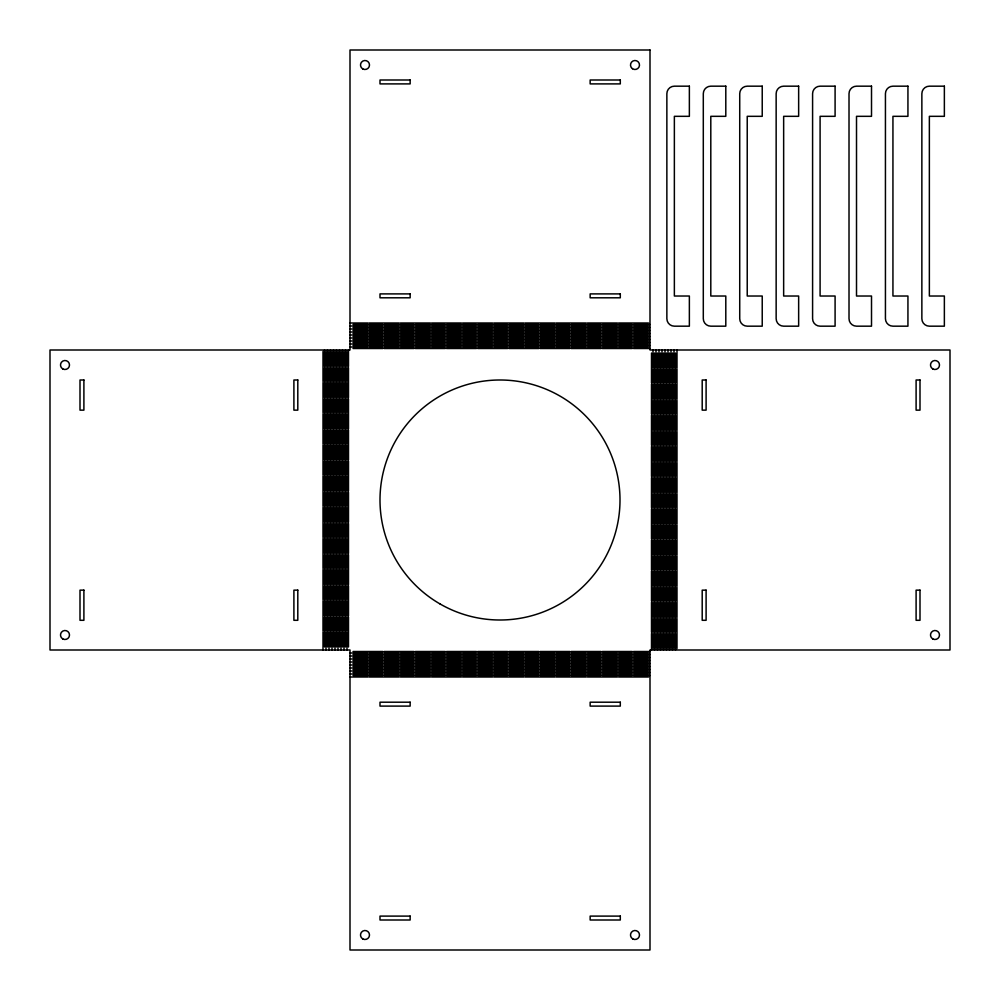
<?xml version="1.0" encoding="UTF-8"?>
<svg xmlns="http://www.w3.org/2000/svg" width="1000" height="1000" viewBox="0 0 1000 1000"><rect width="100%" height="100%" fill="white"/><g stroke="black" fill="none" stroke-linecap="round" stroke-linejoin="round"><path stroke-width="1.5" d="M350 323L368 323M369.162 323L399.162 323M400.337 323L430.337 323M431.5 323L461.5 323M462.663 323L492.663 323M493.837 323L523.837 323M525 323L555 323M556.163 323L586.163 323M587.337 323L617.337 323M618.5 323L648.5 323M353 324.5L383 324.5M384.162 324.5L414.162 324.5M415.337 324.5L445.337 324.5M446.5 324.5L476.5 324.5M477.663 324.5L507.663 324.5M508.837 324.5L538.837 324.5M540 324.5L570 324.5M571.163 324.5L601.163 324.5M602.337 324.5L632.337 324.5M633.5 324.5L650 324.5M350 326L368 326M369.162 326L399.162 326M400.337 326L430.337 326M431.5 326L461.5 326M462.663 326L492.663 326M493.837 326L523.837 326M525 326L555 326M556.163 326L586.163 326M587.337 326L617.337 326M618.5 326L648.5 326M353 327.5L383 327.5M384.162 327.5L414.162 327.5M415.337 327.5L445.337 327.5M446.5 327.5L476.5 327.5M477.663 327.5L507.663 327.5M508.837 327.5L538.837 327.5M540 327.5L570 327.5M571.163 327.5L601.163 327.5M602.337 327.5L632.337 327.5M633.5 327.5L650 327.5M350 329L368 329M369.162 329L399.162 329M400.337 329L430.337 329M431.5 329L461.5 329M462.663 329L492.663 329M493.837 329L523.837 329M525 329L555 329M556.163 329L586.163 329M587.337 329L617.337 329M618.5 329L648.5 329M353 330.5L383 330.5M384.162 330.5L414.162 330.5M415.337 330.5L445.337 330.5M446.5 330.5L476.5 330.5M477.663 330.5L507.663 330.5M508.837 330.5L538.837 330.5M540 330.5L570 330.5M571.163 330.5L601.163 330.5M602.337 330.5L632.337 330.5M633.5 330.5L650 330.5M350 332L368 332M369.162 332L399.162 332M400.337 332L430.337 332M431.5 332L461.5 332M462.663 332L492.663 332M493.837 332L523.837 332M525 332L555 332M556.163 332L586.163 332M587.337 332L617.337 332M618.5 332L648.5 332M353 333.5L383 333.5M384.162 333.5L414.162 333.5M415.337 333.5L445.337 333.5M446.5 333.5L476.5 333.5M477.663 333.5L507.663 333.5M508.837 333.5L538.837 333.5M540 333.5L570 333.5M571.163 333.5L601.163 333.5M602.337 333.5L632.337 333.5M633.5 333.5L650 333.5M350 335L368 335M369.162 335L399.162 335M400.337 335L430.337 335M431.5 335L461.5 335M462.663 335L492.663 335M493.837 335L523.837 335M525 335L555 335M556.163 335L586.163 335M587.337 335L617.337 335M618.5 335L648.5 335M353 336.5L383 336.5M384.162 336.5L414.162 336.5M415.337 336.5L445.337 336.5M446.5 336.5L476.5 336.5M477.663 336.5L507.663 336.5M508.837 336.5L538.837 336.5M540 336.5L570 336.5M571.163 336.5L601.163 336.5M602.337 336.5L632.337 336.5M633.5 336.5L650 336.5M350 338L368 338M369.162 338L399.162 338M400.337 338L430.337 338M431.5 338L461.5 338M462.663 338L492.663 338M493.837 338L523.837 338M525 338L555 338M556.163 338L586.163 338M587.337 338L617.337 338M618.5 338L648.5 338M353 339.5L383 339.5M384.162 339.5L414.162 339.5M415.337 339.5L445.337 339.5M446.5 339.5L476.5 339.5M477.663 339.5L507.663 339.5M508.837 339.5L538.837 339.5M540 339.5L570 339.5M571.163 339.5L601.163 339.5M602.337 339.5L632.337 339.5M633.5 339.5L650 339.5M350 341L368 341M369.162 341L399.162 341M400.337 341L430.337 341M431.5 341L461.5 341M462.663 341L492.663 341M493.837 341L523.837 341M525 341L555 341M556.163 341L586.163 341M587.337 341L617.337 341M618.5 341L648.5 341M353 342.5L383 342.5M384.162 342.5L414.162 342.5M415.337 342.5L445.337 342.5M446.5 342.5L476.5 342.5M477.663 342.5L507.663 342.5M508.837 342.5L538.837 342.5M540 342.5L570 342.5M571.163 342.5L601.163 342.5M602.337 342.5L632.337 342.5M633.5 342.5L650 342.5M350 344L368 344M369.162 344L399.162 344M400.337 344L430.337 344M431.5 344L461.5 344M462.663 344L492.663 344M493.837 344L523.837 344M525 344L555 344M556.163 344L586.163 344M587.337 344L617.337 344M618.5 344L648.5 344M353 345.5L383 345.5M384.162 345.5L414.162 345.5M415.337 345.5L445.337 345.5M446.5 345.5L476.5 345.5M477.663 345.5L507.663 345.5M508.837 345.5L538.837 345.5M540 345.5L570 345.5M571.163 345.5L601.163 345.5M602.337 345.5L632.337 345.5M633.5 345.5L650 345.5M350 347L368 347M369.162 347L399.162 347M400.337 347L430.337 347M431.5 347L461.5 347M462.663 347L492.663 347M493.837 347L523.837 347M525 347L555 347M556.163 347L586.163 347M587.337 347L617.337 347M618.5 347L648.5 347M353 348.5L383 348.5M384.162 348.5L414.162 348.5M415.337 348.5L445.337 348.5M446.5 348.5L476.5 348.5M477.663 348.5L507.663 348.5M508.837 348.5L538.837 348.5M540 348.5L570 348.5M571.163 348.5L601.163 348.5M602.337 348.5L632.337 348.5M633.5 348.5L650 348.5M353 651.5L383 651.5M384.162 651.5L414.162 651.5M415.337 651.5L445.337 651.5M446.5 651.5L476.5 651.5M477.663 651.5L507.663 651.5M508.837 651.5L538.837 651.5M540 651.5L570 651.5M571.163 651.5L601.163 651.5M602.337 651.5L632.337 651.5M633.5 651.5L650 651.5M350 653L368 653M369.162 653L399.162 653M400.337 653L430.337 653M431.5 653L461.5 653M462.663 653L492.663 653M493.837 653L523.837 653M525 653L555 653M556.163 653L586.163 653M587.337 653L617.337 653M618.5 653L648.5 653M353 654.5L383 654.5M384.162 654.5L414.162 654.5M415.337 654.5L445.337 654.5M446.5 654.5L476.5 654.5M477.663 654.5L507.663 654.5M508.837 654.5L538.837 654.5M540 654.5L570 654.5M571.163 654.5L601.163 654.5M602.337 654.5L632.337 654.5M633.5 654.5L650 654.5M350 656L368 656M369.162 656L399.162 656M400.337 656L430.337 656M431.5 656L461.5 656M462.663 656L492.663 656M493.837 656L523.837 656M525 656L555 656M556.163 656L586.163 656M587.337 656L617.337 656M618.5 656L648.5 656M353 657.5L383 657.5M384.162 657.5L414.162 657.5M415.337 657.5L445.337 657.5M446.5 657.5L476.5 657.5M477.663 657.5L507.663 657.5M508.837 657.5L538.837 657.5M540 657.5L570 657.5M571.163 657.5L601.163 657.5M602.337 657.5L632.337 657.5M633.5 657.5L650 657.5M350 659L368 659M369.162 659L399.162 659M400.337 659L430.337 659M431.5 659L461.5 659M462.663 659L492.663 659M493.837 659L523.837 659M525 659L555 659M556.163 659L586.163 659M587.337 659L617.337 659M618.5 659L648.5 659M353 660.5L383 660.5M384.162 660.5L414.162 660.5M415.337 660.5L445.337 660.5M446.5 660.5L476.5 660.5M477.663 660.5L507.663 660.5M508.837 660.5L538.837 660.5M540 660.5L570 660.5M571.163 660.5L601.163 660.5M602.337 660.5L632.337 660.5M633.5 660.5L650 660.5M350 662L368 662M369.162 662L399.162 662M400.337 662L430.337 662M431.5 662L461.5 662M462.663 662L492.663 662M493.837 662L523.837 662M525 662L555 662M556.163 662L586.163 662M587.337 662L617.337 662M618.5 662L648.5 662M353 663.5L383 663.5M384.162 663.5L414.162 663.5M415.337 663.5L445.337 663.5M446.5 663.5L476.5 663.5M477.663 663.5L507.663 663.5M508.837 663.5L538.837 663.5M540 663.5L570 663.5M571.163 663.5L601.163 663.5M602.337 663.5L632.337 663.5M633.5 663.5L650 663.5M350 665L368 665M369.162 665L399.162 665M400.337 665L430.337 665M431.5 665L461.5 665M462.663 665L492.663 665M493.837 665L523.837 665M525 665L555 665M556.163 665L586.163 665M587.337 665L617.337 665M618.5 665L648.5 665M353 666.5L383 666.5M384.162 666.5L414.162 666.5M415.337 666.5L445.337 666.5M446.5 666.5L476.5 666.5M477.663 666.5L507.663 666.5M508.837 666.5L538.837 666.5M540 666.5L570 666.5M571.163 666.5L601.163 666.5M602.337 666.5L632.337 666.5M633.5 666.5L650 666.5M350 668L368 668M369.162 668L399.162 668M400.337 668L430.337 668M431.5 668L461.5 668M462.663 668L492.663 668M493.837 668L523.837 668M525 668L555 668M556.163 668L586.163 668M587.337 668L617.337 668M618.5 668L648.5 668M353 669.5L383 669.5M384.162 669.5L414.162 669.5M415.337 669.5L445.337 669.5M446.5 669.5L476.5 669.5M477.663 669.5L507.663 669.5M508.837 669.5L538.837 669.5M540 669.5L570 669.5M571.163 669.5L601.163 669.5M602.337 669.5L632.337 669.5M633.5 669.5L650 669.5M350 671L368 671M369.162 671L399.162 671M400.337 671L430.337 671M431.5 671L461.5 671M462.663 671L492.663 671M493.837 671L523.837 671M525 671L555 671M556.163 671L586.163 671M587.337 671L617.337 671M618.5 671L648.5 671M353 672.5L383 672.5M384.162 672.5L414.162 672.5M415.337 672.5L445.337 672.5M446.5 672.5L476.5 672.5M477.663 672.5L507.663 672.5M508.837 672.5L538.837 672.5M540 672.5L570 672.5M571.163 672.5L601.163 672.5M602.337 672.5L632.337 672.5M633.5 672.5L650 672.5M350 674L368 674M369.162 674L399.162 674M400.337 674L430.337 674M431.5 674L461.5 674M462.663 674L492.663 674M493.837 674L523.837 674M525 674L555 674M556.163 674L586.163 674M587.337 674L617.337 674M618.5 674L648.5 674M353 675.5L383 675.5M384.162 675.5L414.162 675.5M415.337 675.5L445.337 675.5M446.5 675.5L476.5 675.5M477.663 675.5L507.663 675.5M508.837 675.5L538.837 675.5M540 675.5L570 675.5M571.163 675.5L601.163 675.5M602.337 675.5L632.337 675.5M633.5 675.5L650 675.5M350 677L368 677M369.162 677L399.162 677M400.337 677L430.337 677M431.5 677L461.5 677M462.663 677L492.663 677M493.837 677L523.837 677M525 677L555 677M556.163 677L586.163 677M587.337 677L617.337 677M618.5 677L648.5 677M677 350L677 368M677 369.162L677 399.162M677 400.337L677 430.337M677 431.5L677 461.5M677 462.663L677 492.663M677 493.837L677 523.837M677 525L677 555M677 556.163L677 586.163M677 587.337L677 617.337M677 618.5L677 648.5M675.5 353L675.5 383M675.5 384.162L675.5 414.162M675.5 415.337L675.5 445.337M675.5 446.5L675.5 476.5M675.5 477.663L675.5 507.663M675.5 508.837L675.5 538.837M675.5 540L675.5 570M675.5 571.163L675.5 601.163M675.5 602.337L675.5 632.337M675.5 633.5L675.5 650M674 350L674 368M674 369.162L674 399.162M674 400.337L674 430.337M674 431.5L674 461.5M674 462.663L674 492.663M674 493.837L674 523.837M674 525L674 555M674 556.163L674 586.163M674 587.337L674 617.337M674 618.5L674 648.5M672.5 353L672.5 383M672.5 384.162L672.5 414.162M672.5 415.337L672.5 445.337M672.5 446.5L672.5 476.5M672.5 477.663L672.5 507.663M672.5 508.837L672.5 538.837M672.5 540L672.5 570M672.5 571.163L672.5 601.163M672.5 602.337L672.5 632.337M672.5 633.5L672.5 650M671 350L671 368M671 369.162L671 399.162M671 400.337L671 430.337M671 431.5L671 461.5M671 462.663L671 492.663M671 493.837L671 523.837M671 525L671 555M671 556.163L671 586.163M671 587.337L671 617.337M671 618.5L671 648.5M669.5 353L669.5 383M669.5 384.162L669.5 414.162M669.5 415.337L669.5 445.337M669.5 446.5L669.5 476.5M669.5 477.663L669.5 507.663M669.5 508.837L669.5 538.837M669.5 540L669.5 570M669.5 571.163L669.5 601.163M669.5 602.337L669.5 632.337M669.5 633.5L669.5 650M668 350L668 368M668 369.162L668 399.162M668 400.337L668 430.337M668 431.5L668 461.5M668 462.663L668 492.663M668 493.837L668 523.837M668 525L668 555M668 556.163L668 586.163M668 587.337L668 617.337M668 618.5L668 648.5M666.5 353L666.5 383M666.5 384.162L666.5 414.162M666.5 415.337L666.5 445.337M666.5 446.5L666.5 476.5M666.5 477.663L666.5 507.663M666.5 508.837L666.5 538.837M666.5 540L666.5 570M666.5 571.163L666.5 601.163M666.5 602.337L666.5 632.337M666.5 633.5L666.5 650M665 350L665 368M665 369.162L665 399.162M665 400.337L665 430.337M665 431.5L665 461.5M665 462.663L665 492.663M665 493.837L665 523.837M665 525L665 555M665 556.163L665 586.163M665 587.337L665 617.337M665 618.5L665 648.5M663.5 353L663.5 383M663.5 384.162L663.5 414.162M663.5 415.337L663.5 445.337M663.5 446.5L663.5 476.5M663.5 477.663L663.5 507.663M663.5 508.837L663.5 538.837M663.5 540L663.5 570M663.5 571.163L663.5 601.163M663.5 602.337L663.5 632.337M663.5 633.5L663.5 650M662 350L662 368M662 369.162L662 399.162M662 400.337L662 430.337M662 431.5L662 461.5M662 462.663L662 492.663M662 493.837L662 523.837M662 525L662 555M662 556.163L662 586.163M662 587.337L662 617.337M662 618.5L662 648.5M660.5 353L660.5 383M660.5 384.162L660.5 414.162M660.5 415.337L660.5 445.337M660.5 446.5L660.5 476.5M660.5 477.663L660.5 507.663M660.5 508.837L660.5 538.837M660.5 540L660.5 570M660.5 571.163L660.5 601.163M660.5 602.337L660.5 632.337M660.5 633.5L660.5 650M659 350L659 368M659 369.162L659 399.162M659 400.337L659 430.337M659 431.5L659 461.5M659 462.663L659 492.663M659 493.837L659 523.837M659 525L659 555M659 556.163L659 586.163M659 587.337L659 617.337M659 618.5L659 648.5M657.5 353L657.5 383M657.5 384.162L657.5 414.162M657.5 415.337L657.5 445.337M657.5 446.5L657.5 476.5M657.5 477.663L657.5 507.663M657.5 508.837L657.5 538.837M657.5 540L657.5 570M657.5 571.163L657.5 601.163M657.5 602.337L657.5 632.337M657.5 633.5L657.5 650M656 350L656 368M656 369.162L656 399.162M656 400.337L656 430.337M656 431.5L656 461.5M656 462.663L656 492.663M656 493.837L656 523.837M656 525L656 555M656 556.163L656 586.163M656 587.337L656 617.337M656 618.5L656 648.5M654.5 353L654.5 383M654.5 384.162L654.5 414.162M654.5 415.337L654.5 445.337M654.5 446.5L654.5 476.5M654.5 477.663L654.5 507.663M654.5 508.837L654.5 538.837M654.5 540L654.5 570M654.5 571.163L654.5 601.163M654.5 602.337L654.5 632.337M654.5 633.5L654.5 650M653 350L653 368M653 369.162L653 399.162M653 400.337L653 430.337M653 431.5L653 461.5M653 462.663L653 492.663M653 493.837L653 523.837M653 525L653 555M653 556.163L653 586.163M653 587.337L653 617.337M653 618.5L653 648.5M651.5 353L651.5 383M651.5 384.162L651.5 414.162M651.5 415.337L651.5 445.337M651.5 446.5L651.5 476.5M651.5 477.663L651.5 507.663M651.5 508.837L651.5 538.837M651.5 540L651.5 570M651.5 571.163L651.5 601.163M651.5 602.337L651.5 632.337M651.5 633.5L651.5 650M348.5 350L348.5 366.5M348.5 367.663L348.5 397.663M348.5 398.837L348.5 428.837M348.5 430L348.5 460M348.5 461.163L348.5 491.163M348.5 492.337L348.5 522.337M348.5 523.5L348.5 553.5M348.5 554.663L348.5 584.663M348.5 585.837L348.5 615.837M348.5 617L348.5 647M347 351.5L347 381.5M347 382.663L347 412.663M347 413.837L347 443.837M347 445L347 475M347 476.163L347 506.163M347 507.337L347 537.337M347 538.5L347 568.5M347 569.663L347 599.663M347 600.837L347 630.837M347 632L347 650M345.5 350L345.5 366.5M345.5 367.663L345.5 397.663M345.5 398.837L345.5 428.837M345.5 430L345.5 460M345.5 461.163L345.5 491.163M345.5 492.337L345.5 522.337M345.5 523.5L345.5 553.5M345.5 554.663L345.5 584.663M345.5 585.837L345.5 615.837M345.5 617L345.5 647M344 351.5L344 381.5M344 382.663L344 412.663M344 413.837L344 443.837M344 445L344 475M344 476.163L344 506.163M344 507.337L344 537.337M344 538.5L344 568.5M344 569.663L344 599.663M344 600.837L344 630.837M344 632L344 650M342.5 350L342.5 366.5M342.5 367.663L342.5 397.663M342.5 398.837L342.5 428.837M342.5 430L342.5 460M342.5 461.163L342.5 491.163M342.5 492.337L342.5 522.337M342.5 523.5L342.5 553.5M342.5 554.663L342.5 584.663M342.5 585.837L342.5 615.837M342.5 617L342.5 647M341 351.5L341 381.5M341 382.663L341 412.663M341 413.837L341 443.837M341 445L341 475M341 476.163L341 506.163M341 507.337L341 537.337M341 538.5L341 568.5M341 569.663L341 599.663M341 600.837L341 630.837M341 632L341 650M339.5 350L339.5 366.5M339.5 367.663L339.5 397.663M339.5 398.837L339.5 428.837M339.5 430L339.5 460M339.5 461.163L339.5 491.163M339.5 492.337L339.5 522.337M339.5 523.5L339.5 553.5M339.5 554.663L339.5 584.663M339.5 585.837L339.5 615.837M339.5 617L339.5 647M338 351.5L338 381.5M338 382.663L338 412.663M338 413.837L338 443.837M338 445L338 475M338 476.163L338 506.163M338 507.337L338 537.337M338 538.5L338 568.5M338 569.663L338 599.663M338 600.837L338 630.837M338 632L338 650M336.5 350L336.5 366.5M336.5 367.663L336.5 397.663M336.5 398.837L336.5 428.837M336.5 430L336.5 460M336.5 461.163L336.5 491.163M336.5 492.337L336.5 522.337M336.5 523.5L336.5 553.5M336.5 554.663L336.5 584.663M336.5 585.837L336.5 615.837M336.5 617L336.5 647M335 351.5L335 381.5M335 382.663L335 412.663M335 413.837L335 443.837M335 445L335 475M335 476.163L335 506.163M335 507.337L335 537.337M335 538.5L335 568.5M335 569.663L335 599.663M335 600.837L335 630.837M335 632L335 650M333.5 350L333.5 366.5M333.5 367.663L333.5 397.663M333.5 398.837L333.5 428.837M333.5 430L333.5 460M333.5 461.163L333.5 491.163M333.5 492.337L333.5 522.337M333.5 523.5L333.5 553.5M333.5 554.663L333.5 584.663M333.5 585.837L333.5 615.837M333.5 617L333.5 647M332 351.5L332 381.5M332 382.663L332 412.663M332 413.837L332 443.837M332 445L332 475M332 476.163L332 506.163M332 507.337L332 537.337M332 538.5L332 568.5M332 569.663L332 599.663M332 600.837L332 630.837M332 632L332 650M330.5 350L330.5 366.5M330.5 367.663L330.5 397.663M330.5 398.837L330.5 428.837M330.5 430L330.5 460M330.5 461.163L330.5 491.163M330.5 492.337L330.5 522.337M330.5 523.5L330.5 553.5M330.5 554.663L330.5 584.663M330.5 585.837L330.5 615.837M330.5 617L330.5 647M329 351.5L329 381.5M329 382.663L329 412.663M329 413.837L329 443.837M329 445L329 475M329 476.163L329 506.163M329 507.337L329 537.337M329 538.5L329 568.5M329 569.663L329 599.663M329 600.837L329 630.837M329 632L329 650M327.5 350L327.5 366.5M327.5 367.663L327.5 397.663M327.5 398.837L327.5 428.837M327.5 430L327.5 460M327.5 461.163L327.5 491.163M327.5 492.337L327.5 522.337M327.5 523.5L327.5 553.5M327.5 554.663L327.5 584.663M327.5 585.837L327.5 615.837M327.5 617L327.5 647M326 351.5L326 381.5M326 382.663L326 412.663M326 413.837L326 443.837M326 445L326 475M326 476.163L326 506.163M326 507.337L326 537.337M326 538.5L326 568.5M326 569.663L326 599.663M326 600.837L326 630.837M326 632L326 650M324.5 350L324.5 366.5M324.5 367.663L324.5 397.663M324.5 398.837L324.5 428.837M324.5 430L324.5 460M324.5 461.163L324.5 491.163M324.5 492.337L324.5 522.337M324.5 523.5L324.5 553.5M324.5 554.663L324.5 584.663M324.5 585.837L324.5 615.837M324.5 617L324.5 647M323 351.5L323 381.5M323 382.663L323 412.663M323 413.837L323 443.837M323 445L323 475M323 476.163L323 506.163M323 507.337L323 537.337M323 538.5L323 568.5M323 569.663L323 599.663M323 600.837L323 630.837M323 632L323 650M650 50L350 50L350 350L50 350L50 650L350 650L350 950L650 950L650 650L950 650L950 350L650 350L650 50M410.15 80L380 80L380 83.9L410.15 83.9L410.15 80M620.3 80L590.15 80L590.15 83.9L620.3 83.9L620.3 80M689.362 86.175L674.362 86.175A7.5 7.5 0 0 0 666.862 93.675L666.862 318.675A7.5 7.5 0 0 0 674.362 326.175L689.362 326.175L689.362 296.025L674.362 296.025L674.362 116.325L689.362 116.325L689.362 86.175M725.8 86.175L710.8 86.175A7.5 7.5 0 0 0 703.3 93.675L703.3 318.675A7.5 7.5 0 0 0 710.8 326.175L725.8 326.175L725.8 296.025L710.8 296.025L710.8 116.325L725.8 116.325L725.8 86.175M762.225 86.175L747.225 86.175A7.5 7.5 0 0 0 739.725 93.675L739.725 318.675A7.5 7.5 0 0 0 747.225 326.175L762.225 326.175L762.225 296.025L747.225 296.025L747.225 116.325L762.225 116.325L762.225 86.175M798.65 86.175L783.65 86.175A7.5 7.5 0 0 0 776.15 93.675L776.15 318.675A7.5 7.5 0 0 0 783.65 326.175L798.65 326.175L798.65 296.025L783.65 296.025L783.65 116.325L798.65 116.325L798.65 86.175M835.088 86.175L820.088 86.175A7.5 7.5 0 0 0 812.588 93.675L812.588 318.675A7.5 7.5 0 0 0 820.088 326.175L835.088 326.175L835.088 296.025L820.088 296.025L820.088 116.325L835.088 116.325L835.088 86.175M871.513 86.175L856.513 86.175A7.5 7.5 0 0 0 849.013 93.675L849.013 318.675A7.5 7.5 0 0 0 856.513 326.175L871.513 326.175L871.513 296.025L856.513 296.025L856.513 116.325L871.513 116.325L871.513 86.175M907.938 86.175L892.938 86.175A7.5 7.5 0 0 0 885.438 93.675L885.438 318.675A7.5 7.5 0 0 0 892.938 326.175L907.938 326.175L907.938 296.025L892.938 296.025L892.938 116.325L907.938 116.325L907.938 86.175M944.362 86.175L929.362 86.175A7.5 7.5 0 0 0 921.862 93.675L921.862 318.675A7.5 7.5 0 0 0 929.362 326.175L944.362 326.175L944.362 296.025L929.362 296.025L929.362 116.325L944.362 116.325L944.362 86.175M410.15 293.9L380 293.9L380 297.8L410.15 297.8L410.15 293.9M620.3 293.9L590.15 293.9L590.15 297.8L620.3 297.8L620.3 293.9M83.9 380L80 380L80 410.15L83.9 410.15L83.9 380M297.8 380L293.9 380L293.9 410.15L297.8 410.15L297.8 380M706.1 380L702.2 380L702.2 410.15L706.1 410.15L706.1 380M920 380L916.1 380L916.1 410.15L920 410.15L920 380M83.9 590.15L80 590.15L80 620.3L83.9 620.3L83.9 590.15M297.8 590.15L293.9 590.15L293.9 620.3L297.8 620.3L297.8 590.15M706.1 590.15L702.2 590.15L702.2 620.3L706.1 620.3L706.1 590.15M920 590.15L916.1 590.15L916.1 620.3L920 620.3L920 590.15M410.15 702.2L380 702.2L380 706.1L410.15 706.1L410.15 702.2M620.3 702.2L590.15 702.2L590.15 706.1L620.3 706.1L620.3 702.2M410.15 916.1L380 916.1L380 920L410.15 920L410.15 916.1M620.3 916.1L590.15 916.1L590.15 920L620.3 920L620.3 916.1M632.475 68.725A4.5 4.5 0 0 0 639.487 65.325A4.5 4.5 0 0 0 633.038 60.95A4.5 4.5 0 0 0 632.475 68.725M62.75 638.9A4.5 4.5 0 0 0 69.5 635A4.5 4.5 0 0 0 62.75 631.1A4.5 4.5 0 0 0 62.75 638.9M62.75 368.9A4.5 4.5 0 0 0 69.5 365A4.5 4.5 0 0 0 62.75 361.1A4.5 4.5 0 0 0 62.75 368.9M932.75 368.9A4.5 4.5 0 0 0 939.5 365A4.5 4.5 0 0 0 932.75 361.1A4.5 4.5 0 0 0 932.75 368.9M932.75 638.9A4.5 4.5 0 0 0 939.5 635A4.5 4.5 0 0 0 932.75 631.1A4.5 4.5 0 0 0 932.75 638.9M362.75 938.9A4.5 4.5 0 0 0 369.5 935A4.5 4.5 0 0 0 362.75 931.1A4.5 4.5 0 0 0 362.75 938.9M362.75 68.9A4.5 4.5 0 0 0 369.5 65A4.5 4.5 0 0 0 362.75 61.1A4.5 4.5 0 0 0 362.75 68.9M440 603.925A120 120 0 0 0 620 500A120 120 0 0 0 440 396.075A120 120 0 0 0 440 603.925M632.75 938.9A4.5 4.5 0 0 0 639.5 935A4.5 4.5 0 0 0 632.75 931.1A4.5 4.5 0 0 0 632.75 938.9"/></g></svg>
